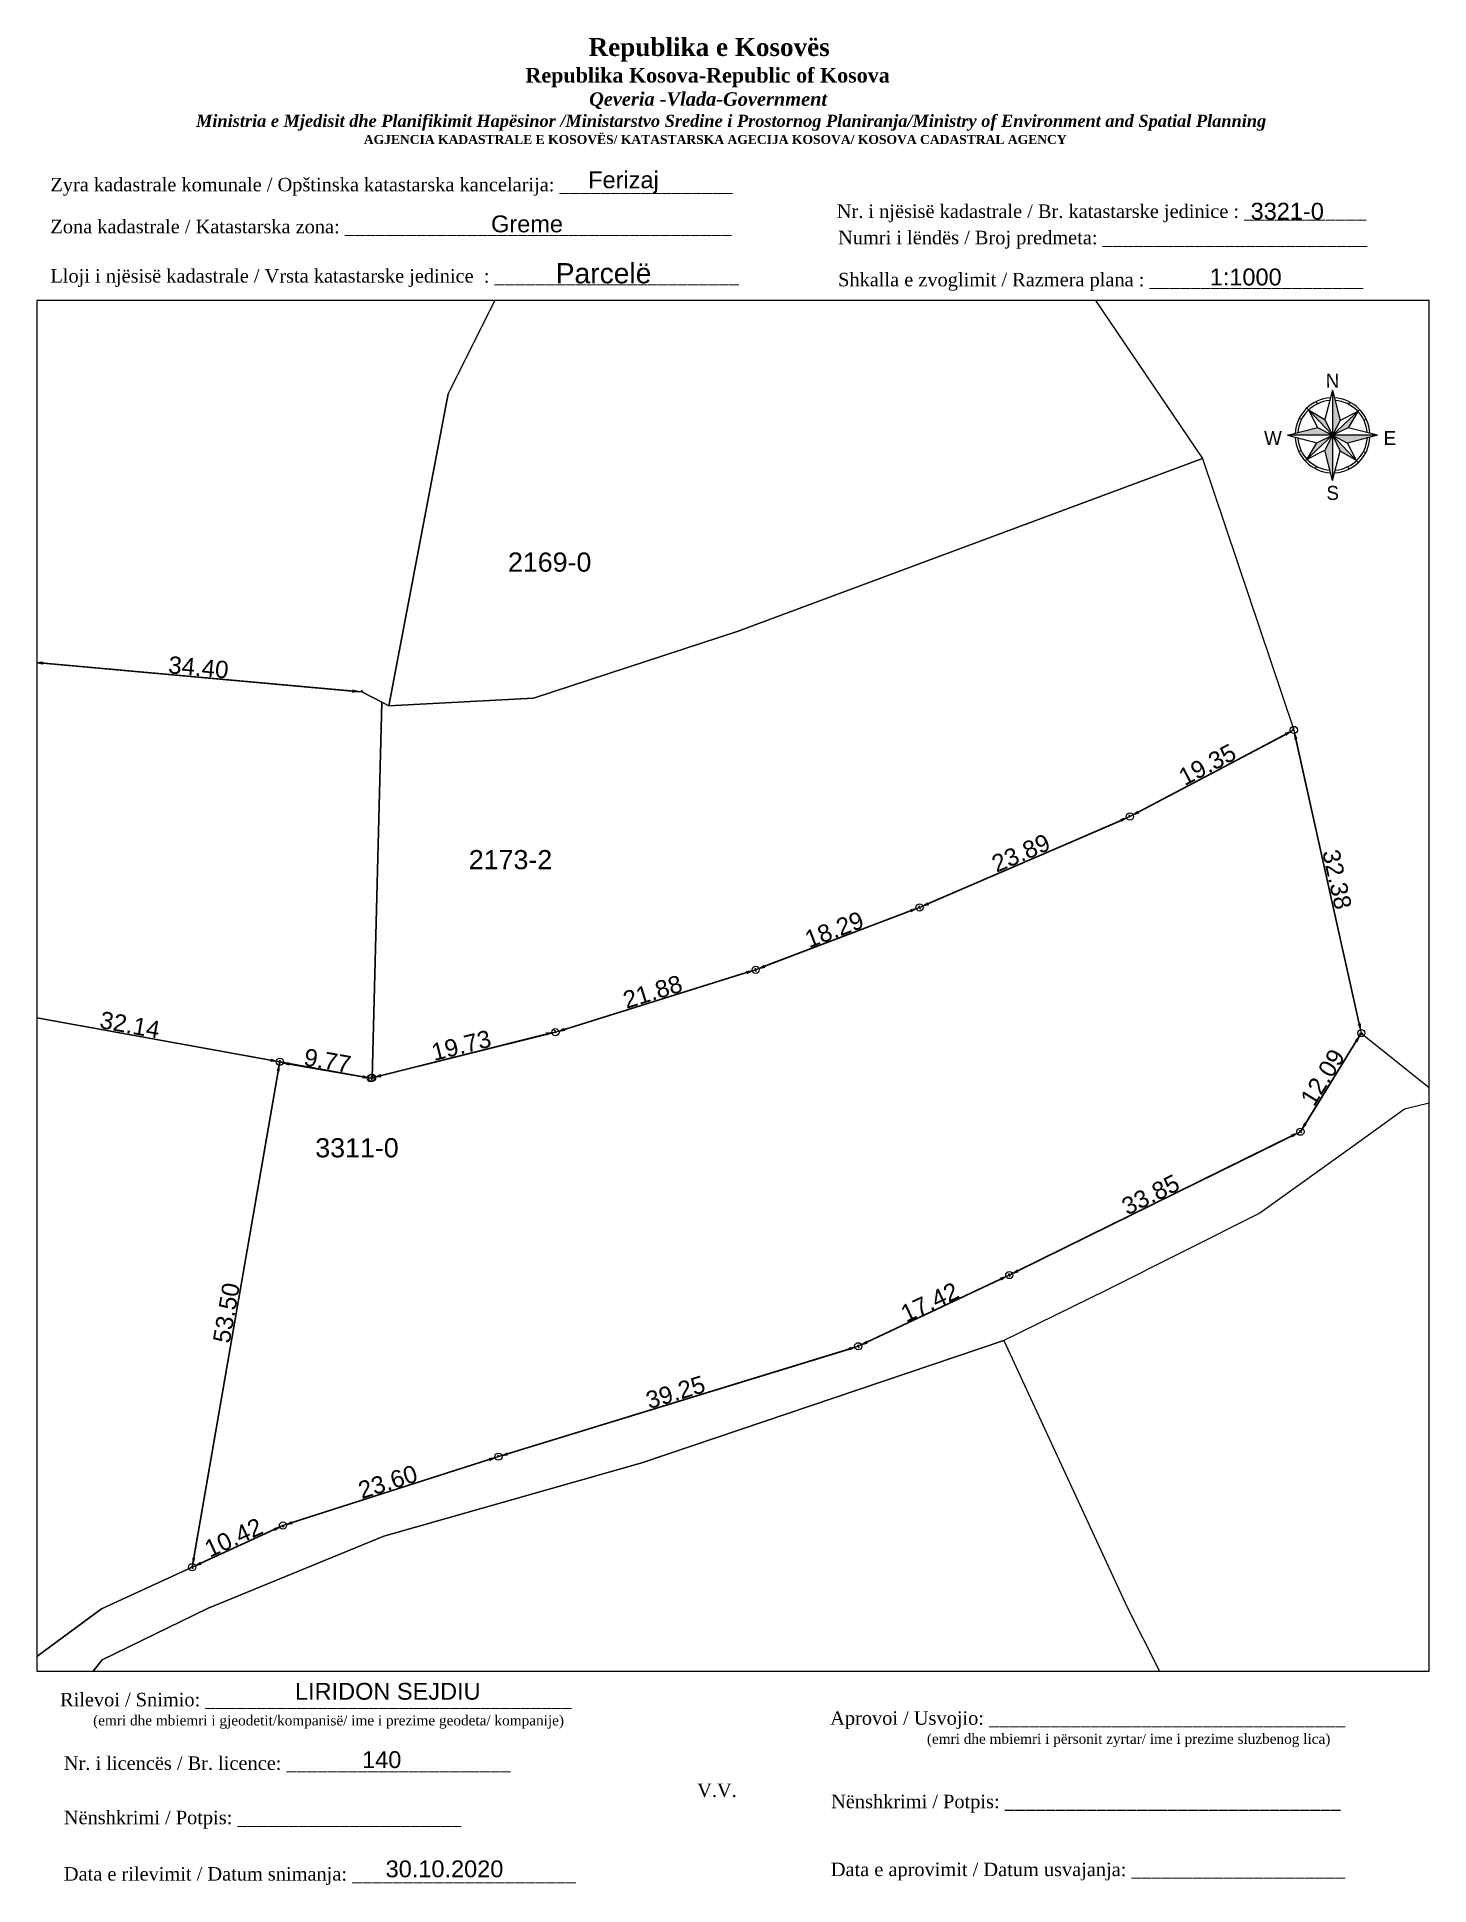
# Paper-space layout 'Manuali-2171' of a CAD drawing. Header units: metres, sheet in millimetres. Extents: x 1 to 208, y 2 to 276.
# The model-space entities are those that its viewports show. They can reach past a viewport. Long polylines and large blocks are cut down to what shows.
import ezdxf
from ezdxf.enums import TextEntityAlignment as Align

# ---------------------------------------------------------------- set-up
doc = ezdxf.new("R2010")
doc.units = ezdxf.units.M
doc.header["$PDMODE"] = 32
doc.header["$PDSIZE"] = 0.75
doc.layers.get('0').update_dxf_attribs({"lineweight": 0})
doc.layers.get('Defpoints').update_dxf_attribs({"lineweight": 0})
for name, color, linetype, lineweight in [('Dimensionet', 7, 'Continuous', 0), ('Korniza e jashtme', 7, 'Continuous', 0), ('Nr-Kojshi', 251, 'Continuous', 0), ('Parc-Baz', 7, 'Continuous', 0), ('Parc-Kojshi', 251, 'Continuous', 0)]:
    doc.layers.add(name, color=color, linetype=linetype, lineweight=lineweight)
doc.styles.add('North Arrow Text', font='BOD_R.TTF', dxfattribs={"height": 0.1})
doc.styles.get("Standard").update_dxf_attribs({"font": 'arial.ttf'})
doc.dimstyles.get("Standard").update_dxf_attribs({"dimtxt": 1.8, "dimasz": 1, "dimexe": 0.18, "dimexo": 0.0625, "dimgap": 0.09, "dimtad": 1, "dimzin": 0, "dimdsep": 46, "dimtxsty": 'Standard', "dimcen": 0, "dimadec": 0, "dimazin": 0, "dimtfac": 1, "dimtofl": 0, "dimtmove": 0, "dimatfit": 3, "dimfxl": 1, "dimtolj": 1, "dimtzin": 0, "dimarcsym": 0})

# ---------------------------------------------------------------- blocks, each defined once
blk = doc.blocks.new('*U58')
at = {"linetype": 'ByBlock', "lineweight": -2}
h = blk.add_hatch(color=0, dxfattribs=at)
h.paths.add_polyline_path([(0, 263), (0, 0), (45, 87)])
h.paths.add_polyline_path([(148, 140), (0, 0), (92, 44)])
h.paths.add_polyline_path([(263, 0), (0, 0), (87, -45)])
h.paths.add_polyline_path([(0, 0), (44, -92), (140, -148)])
h.paths.add_polyline_path([(0, 0), (-45, -87), (0, -263)])
h.paths.add_polyline_path([(0, 0), (-92, -44), (-148, -140)])
h.paths.add_polyline_path([(-87, 45), (-263, 0), (0, 0)])
h.paths.add_polyline_path([(-44, 92), (-140, 148), (0, 0)])
at = {"color": 0, "linetype": 'ByBlock', "lineweight": -2}
for points in [[(0, 263), (-44, 92)], [(0, 263), (0, -263)], [(0, 263), (45, 87)], [(0, 0), (-150, 159)], [(-140, 148), (-87, 45)], [(-140, 148), (-44, 92)], [(-95, 197), (-89, 184)], [(0, 0), (159, 150)], [(148, 140), (45, 87)], [(148, 140), (92, 44)], [(101, 194), (94, 181)], [(-263, 0), (-87, 45)], [(263, 0), (-263, 0)], [(-194, 101), (-181, 94)], [(-87, 45), (0, 0)], [(-44, 92), (0, 0)], [(45, 87), (0, 0)], [(92, 44), (0, 0)], [(263, 0), (87, -45)], [(263, 0), (92, 44)], [(197, 95), (184, 89)], [(-263, 0), (-92, -44)], [(-197, -95), (-184, -89)], [(0, 0), (-159, -150)], [(-148, -140), (-92, -44)], [(-148, -140), (-45, -87)], [(-92, -44), (0, 0)], [(0, 0), (-45, -87)], [(0, -263), (-45, -87)], [(0, 0), (150, -159)], [(0, 0), (87, -45)], [(0, 0), (44, -92)], [(0, -263), (44, -92)], [(140, -148), (44, -92)], [(140, -148), (87, -45)], [(181, -94), (194, -101)], [(-94, -181), (-101, -194)], [(89, -184), (95, -197)]]:
    blk.add_lwpolyline(points, dxfattribs=at)
for radius, start, end in [(219, 93.0968, 177.1068), (219, 3.0968, 87.1068), (204, 94.4452, 175.7584), (204, 4.4452, 85.7584), (219, 183.0968, 267.1068), (204, 184.4452, 265.7584), (219, 273.0968, 357.1068), (204, 274.4452, 355.7584)]:
    blk.add_arc((0, 0), radius, start, end, dxfattribs=at)
at = {"color": 0, "linetype": 'ByBlock', "lineweight": -2, "style": 'North Arrow Text'}
for s, p in [('N', (0, 254)), ('W', (-348, -82)), ('E', (335, -81)), ('S', (1, -402))]:
    blk.add_text(s, height=81.9, rotation=0.1018, dxfattribs=at).set_placement(p, align=Align.BOTTOM_CENTER)
blk = doc.blocks.new('*D62')
at = {"layer": 'Defpoints', "color": 0, "transparency": 16777216}
for p in [(7512386.74, 4687397.15, 632.63), (7512386.74, 4687397.15), (7512420.99, 4687394.07, 630.19)]:
    blk.add_point(p, dxfattribs=at)
at = {"layer": 'Dimensionet', "color": 0, "lineweight": -2, "transparency": 16777216}
for p, q in [((7512386.74, 4687397.21), (7512386.75, 4687397.33)), ((7512420, 4687394.16), (7512387.73, 4687397.06)), ((7512421, 4687394.13), (7512421.01, 4687394.25))]:
    blk.add_line(p, q, dxfattribs=at)
at = {"layer": 'Dimensionet', "color": 0, "transparency": 16777216}
for points in [[(7512387.75, 4687397.23), (7512387.72, 4687396.9), (7512386.74, 4687397.15)], [(7512420.01, 4687394.33), (7512419.98, 4687393.99), (7512420.99, 4687394.07)]]:
    blk.add_solid(points, dxfattribs=at)
at = {"layer": 'Dimensionet', "color": 0, "transparency": 16777216, "insert": (7512403.96, 4687396.62), "char_height": 1.8, "attachment_point": 5, "rotation": 354.8611}
blk.add_mtext('\\A1;34.40', dxfattribs=at)
blk = doc.blocks.new('*D63')
at = {"layer": 'Defpoints', "color": 0, "transparency": 16777216}
for p in [(7512347.85, 4687406.85, 634.13), (7512386.74, 4687397.15, 632.63), (7512386.74, 4687397.15)]:
    blk.add_point(p, dxfattribs=at)
at = {"layer": 'Dimensionet', "color": 0, "lineweight": -2, "transparency": 16777216}
for p, q in [((7512347.83, 4687406.79), (7512347.8, 4687406.68)), ((7512348.82, 4687406.61), (7512385.77, 4687397.39)), ((7512386.72, 4687397.09), (7512386.69, 4687396.98))]:
    blk.add_line(p, q, dxfattribs=at)
at = {"layer": 'Dimensionet', "color": 0, "transparency": 16777216}
for points in [[(7512348.86, 4687406.77), (7512348.78, 4687406.45), (7512347.85, 4687406.85)], [(7512385.81, 4687397.55), (7512385.73, 4687397.23), (7512386.74, 4687397.15)]]:
    blk.add_solid(points, dxfattribs=at)
at = {"layer": 'Dimensionet', "color": 0, "transparency": 16777216, "insert": (7512367.54, 4687402.98), "char_height": 1.8, "attachment_point": 5, "rotation": 345.9921}
blk.add_mtext('\\A1;40.08', dxfattribs=at)
blk = doc.blocks.new('*D67')
at = {"layer": 'Defpoints', "color": 0, "transparency": 16777216}
for p in [(7512380.82, 4687361.2), (7512412.44, 4687355.49), (7512412.44, 4687355.49)]:
    blk.add_point(p, dxfattribs=at)
at = {"layer": 'Dimensionet', "color": 0, "lineweight": -2, "transparency": 16777216}
for p, q in [((7512380.83, 4687361.26), (7512380.85, 4687361.38)), ((7512381.8, 4687361.02), (7512411.46, 4687355.67)), ((7512412.45, 4687355.55), (7512412.47, 4687355.67))]:
    blk.add_line(p, q, dxfattribs=at)
at = {"layer": 'Dimensionet', "color": 0, "transparency": 16777216}
for points in [[(7512381.83, 4687361.19), (7512381.77, 4687360.86), (7512380.82, 4687361.2)], [(7512411.49, 4687355.83), (7512411.43, 4687355.51), (7512412.44, 4687355.49)]]:
    blk.add_solid(points, dxfattribs=at)
at = {"layer": 'Dimensionet', "color": 0, "transparency": 16777216, "insert": (7512396.81, 4687359.34), "char_height": 1.8, "attachment_point": 5, "rotation": 349.7677}
blk.add_mtext('\\A1;32.14', dxfattribs=at)
blk = doc.blocks.new('*D68')
at = {"layer": 'Defpoints', "color": 0, "transparency": 16777216}
for p in [(7512412.44, 4687355.49), (7512422.06, 4687353.76), (7512422.07, 4687353.82)]:
    blk.add_point(p, dxfattribs=at)
at = {"layer": 'Dimensionet', "color": 0, "lineweight": -2, "transparency": 16777216}
for p, q in [((7512412.43, 4687355.43), (7512412.4, 4687355.26)), ((7512413.42, 4687355.26), (7512421.07, 4687353.93)), ((7512422.06, 4687353.75), (7512422.03, 4687353.58))]:
    blk.add_line(p, q, dxfattribs=at)
at = {"layer": 'Dimensionet', "color": 0, "transparency": 16777216}
for points in [[(7512413.45, 4687355.43), (7512413.39, 4687355.1), (7512412.43, 4687355.44)], [(7512421.1, 4687354.09), (7512421.04, 4687353.77), (7512422.06, 4687353.76)]]:
    blk.add_solid(points, dxfattribs=at)
at = {"layer": 'Dimensionet', "color": 0, "transparency": 16777216, "insert": (7512417.42, 4687355.59), "char_height": 1.8, "attachment_point": 5, "rotation": 350.1143}
blk.add_mtext('\\A1;9.77', dxfattribs=at)
blk = doc.blocks.new('*D69')
at = {"layer": 'Defpoints', "color": 0, "transparency": 16777216}
for p in [(7512412.44, 4687355.49), (7512403.3, 4687302.78), (7512403.3, 4687302.78)]:
    blk.add_point(p, dxfattribs=at)
at = {"layer": 'Dimensionet', "color": 0, "lineweight": -2, "transparency": 16777216}
for p, q in [((7512412.27, 4687354.51), (7512403.47, 4687303.77)), ((7512412.38, 4687355.5), (7512412.27, 4687355.52)), ((7512403.24, 4687302.79), (7512403.13, 4687302.81))]:
    blk.add_line(p, q, dxfattribs=at)
at = {"layer": 'Dimensionet', "color": 0, "transparency": 16777216}
for points in [[(7512412.11, 4687354.54), (7512412.44, 4687354.48), (7512412.44, 4687355.49)], [(7512403.31, 4687303.8), (7512403.64, 4687303.74), (7512403.3, 4687302.78)]]:
    blk.add_solid(points, dxfattribs=at)
at = {"layer": 'Dimensionet', "color": 0, "transparency": 16777216, "insert": (7512406.88, 4687329.31), "char_height": 1.8, "attachment_point": 5, "rotation": 80.1635}
blk.add_mtext('\\A1;53.50', dxfattribs=at)
blk = doc.blocks.new('*D70')
at = {"layer": 'Defpoints', "color": 0, "transparency": 16777216}
for p in [(7512412.77, 4687307.12), (7512412.77, 4687307.12), (7512403.3, 4687302.78)]:
    blk.add_point(p, dxfattribs=at)
at = {"layer": 'Dimensionet', "color": 0, "lineweight": -2, "transparency": 16777216}
for p, q in [((7512404.21, 4687303.2), (7512411.86, 4687306.71)), ((7512412.8, 4687307.07), (7512412.85, 4687306.96)), ((7512403.33, 4687302.73), (7512403.38, 4687302.62))]:
    blk.add_line(p, q, dxfattribs=at)
at = {"layer": 'Dimensionet', "color": 0, "transparency": 16777216}
for points in [[(7512411.8, 4687306.86), (7512411.93, 4687306.55), (7512412.77, 4687307.12)], [(7512404.14, 4687303.35), (7512404.28, 4687303.05), (7512403.3, 4687302.78)]]:
    blk.add_solid(points, dxfattribs=at)
at = {"layer": 'Dimensionet', "color": 0, "transparency": 16777216, "insert": (7512407.62, 4687305.87), "char_height": 1.8, "attachment_point": 5, "rotation": 24.6165}
blk.add_mtext('\\A1;10.42', dxfattribs=at)
blk = doc.blocks.new('*D71')
at = {"layer": 'Defpoints', "color": 0, "transparency": 16777216}
for p in [(7512435.25, 4687314.31), (7512435.25, 4687314.31), (7512412.77, 4687307.12)]:
    blk.add_point(p, dxfattribs=at)
at = {"layer": 'Dimensionet', "color": 0, "lineweight": -2, "transparency": 16777216}
for p, q in [((7512413.73, 4687307.43), (7512434.3, 4687314.01)), ((7512435.23, 4687314.37), (7512435.2, 4687314.48)), ((7512412.79, 4687307.06), (7512412.83, 4687306.95))]:
    blk.add_line(p, q, dxfattribs=at)
at = {"layer": 'Dimensionet', "color": 0, "transparency": 16777216}
for points in [[(7512434.25, 4687314.17), (7512434.35, 4687313.85), (7512435.25, 4687314.31)], [(7512413.68, 4687307.59), (7512413.78, 4687307.27), (7512412.77, 4687307.12)]]:
    blk.add_solid(points, dxfattribs=at)
at = {"layer": 'Dimensionet', "color": 0, "transparency": 16777216, "insert": (7512423.71, 4687311.68), "char_height": 1.8, "attachment_point": 5, "rotation": 17.734}
blk.add_mtext('\\A1;23.60', dxfattribs=at)
blk = doc.blocks.new('*D72')
at = {"layer": 'Defpoints', "color": 0, "transparency": 16777216}
for p in [(7512472.78, 4687325.82), (7512472.78, 4687325.82), (7512435.25, 4687314.31)]:
    blk.add_point(p, dxfattribs=at)
at = {"layer": 'Dimensionet', "color": 0, "lineweight": -2, "transparency": 16777216}
for p, q in [((7512436.21, 4687314.61), (7512471.83, 4687325.53)), ((7512472.76, 4687325.88), (7512472.73, 4687325.99)), ((7512435.24, 4687314.37), (7512435.2, 4687314.48))]:
    blk.add_line(p, q, dxfattribs=at)
at = {"layer": 'Dimensionet', "color": 0, "transparency": 16777216}
for points in [[(7512471.78, 4687325.69), (7512471.88, 4687325.37), (7512472.78, 4687325.82)], [(7512436.16, 4687314.76), (7512436.26, 4687314.45), (7512435.25, 4687314.31)]]:
    blk.add_solid(points, dxfattribs=at)
at = {"layer": 'Dimensionet', "color": 0, "transparency": 16777216, "insert": (7512453.72, 4687321.03), "char_height": 1.8, "attachment_point": 5, "rotation": 17.0492}
blk.add_mtext('\\A1;39.25', dxfattribs=at)
blk = doc.blocks.new('*D73')
at = {"layer": 'Defpoints', "color": 0, "transparency": 16777216}
for p in [(7512488.54, 4687333.25), (7512488.54, 4687333.25), (7512472.78, 4687325.82)]:
    blk.add_point(p, dxfattribs=at)
at = {"layer": 'Dimensionet', "color": 0, "lineweight": -2, "transparency": 16777216}
for p, q in [((7512488.57, 4687333.19), (7512488.62, 4687333.09)), ((7512473.69, 4687326.25), (7512487.64, 4687332.82)), ((7512472.81, 4687325.76), (7512472.86, 4687325.66))]:
    blk.add_line(p, q, dxfattribs=at)
at = {"layer": 'Dimensionet', "color": 0, "transparency": 16777216}
for points in [[(7512487.57, 4687332.97), (7512487.71, 4687332.67), (7512488.54, 4687333.25)], [(7512473.62, 4687326.4), (7512473.76, 4687326.1), (7512472.78, 4687325.82)]]:
    blk.add_solid(points, dxfattribs=at)
at = {"layer": 'Dimensionet', "color": 0, "transparency": 16777216, "insert": (7512480.24, 4687330.43), "char_height": 1.8, "attachment_point": 5, "rotation": 25.2384}
blk.add_mtext('\\A1;17.42', dxfattribs=at)
blk = doc.blocks.new('*D74')
at = {"layer": 'Defpoints', "color": 0, "transparency": 16777216}
for p in [(7512518.91, 4687348.2), (7512518.91, 4687348.2), (7512488.54, 4687333.25)]:
    blk.add_point(p, dxfattribs=at)
at = {"layer": 'Dimensionet', "color": 0, "lineweight": -2, "transparency": 16777216}
for p, q in [((7512489.44, 4687333.69), (7512518.02, 4687347.76)), ((7512518.89, 4687348.26), (7512518.83, 4687348.36)), ((7512488.52, 4687333.31), (7512488.46, 4687333.41))]:
    blk.add_line(p, q, dxfattribs=at)
at = {"layer": 'Dimensionet', "color": 0, "transparency": 16777216}
for points in [[(7512517.94, 4687347.91), (7512518.09, 4687347.61), (7512518.91, 4687348.2)], [(7512489.37, 4687333.84), (7512489.51, 4687333.54), (7512488.54, 4687333.25)]]:
    blk.add_solid(points, dxfattribs=at)
at = {"layer": 'Dimensionet', "color": 0, "transparency": 16777216, "insert": (7512503.28, 4687341.63), "char_height": 1.8, "attachment_point": 5, "rotation": 26.2078}
blk.add_mtext('\\A1;33.85', dxfattribs=at)
blk = doc.blocks.new('*D75')
at = {"layer": 'Defpoints', "color": 0, "transparency": 16777216}
for p in [(7512525.27, 4687358.49), (7512525.27, 4687358.49), (7512518.91, 4687348.2)]:
    blk.add_point(p, dxfattribs=at)
at = {"layer": 'Dimensionet', "color": 0, "lineweight": -2, "transparency": 16777216}
for p, q in [((7512525.32, 4687358.46), (7512525.42, 4687358.39)), ((7512519.44, 4687349.05), (7512524.74, 4687357.64)), ((7512518.97, 4687348.17), (7512519.07, 4687348.1))]:
    blk.add_line(p, q, dxfattribs=at)
at = {"layer": 'Dimensionet', "color": 0, "transparency": 16777216}
for points in [[(7512524.6, 4687357.72), (7512524.88, 4687357.55), (7512525.27, 4687358.49)], [(7512519.3, 4687349.14), (7512519.58, 4687348.96), (7512518.91, 4687348.2)]]:
    blk.add_solid(points, dxfattribs=at)
at = {"layer": 'Dimensionet', "color": 0, "transparency": 16777216, "insert": (7512521.23, 4687353.87), "char_height": 1.8, "attachment_point": 5, "rotation": 58.3065}
blk.add_mtext('\\A1;12.09', dxfattribs=at)
blk = doc.blocks.new('*D76')
at = {"layer": 'Defpoints', "color": 0, "transparency": 16777216}
for p in [(7512518.22, 4687390.1), (7512518.22, 4687390.1), (7512525.27, 4687358.49)]:
    blk.add_point(p, dxfattribs=at)
at = {"layer": 'Dimensionet', "color": 0, "lineweight": -2, "transparency": 16777216}
for p, q in [((7512518.16, 4687390.08), (7512518.05, 4687390.06)), ((7512525.05, 4687359.46), (7512518.44, 4687389.12)), ((7512525.2, 4687358.47), (7512525.09, 4687358.45))]:
    blk.add_line(p, q, dxfattribs=at)
at = {"layer": 'Dimensionet', "color": 0, "transparency": 16777216}
for points in [[(7512518.6, 4687389.16), (7512518.28, 4687389.08), (7512518.22, 4687390.1)], [(7512525.21, 4687359.5), (7512524.89, 4687359.43), (7512525.27, 4687358.49)]]:
    blk.add_solid(points, dxfattribs=at)
at = {"layer": 'Dimensionet', "color": 0, "transparency": 16777216, "insert": (7512522.73, 4687374.51), "char_height": 1.8, "attachment_point": 5, "rotation": 282.5595}
blk.add_mtext('\\A1;32.38', dxfattribs=at)
blk = doc.blocks.new('*D77')
at = {"layer": 'Defpoints', "color": 0, "transparency": 16777216}
for p in [(7512518.22, 4687390.1), (7512501.11, 4687381.07), (7512501.11, 4687381.07)]:
    blk.add_point(p, dxfattribs=at)
at = {"layer": 'Dimensionet', "color": 0, "lineweight": -2, "transparency": 16777216}
for p, q in [((7512517.34, 4687389.63), (7512502, 4687381.53)), ((7512518.19, 4687390.15), (7512518.14, 4687390.26)), ((7512501.08, 4687381.12), (7512501.03, 4687381.23))]:
    blk.add_line(p, q, dxfattribs=at)
at = {"layer": 'Dimensionet', "color": 0, "transparency": 16777216}
for points in [[(7512517.26, 4687389.78), (7512517.42, 4687389.48), (7512518.22, 4687390.1)], [(7512501.92, 4687381.68), (7512502.08, 4687381.39), (7512501.11, 4687381.07)]]:
    blk.add_solid(points, dxfattribs=at)
at = {"layer": 'Dimensionet', "color": 0, "transparency": 16777216, "insert": (7512509.2, 4687386.48), "char_height": 1.8, "attachment_point": 5, "rotation": 27.8207}
blk.add_mtext('\\A1;19.35', dxfattribs=at)
blk = doc.blocks.new('*D78')
at = {"layer": 'Defpoints', "color": 0, "transparency": 16777216}
for p in [(7512501.11, 4687381.07), (7512479.18, 4687371.59), (7512479.18, 4687371.59)]:
    blk.add_point(p, dxfattribs=at)
at = {"layer": 'Dimensionet', "color": 0, "lineweight": -2, "transparency": 16777216}
for p, q in [((7512501.09, 4687381.13), (7512501.04, 4687381.23)), ((7512500.2, 4687380.67), (7512480.1, 4687371.99)), ((7512479.16, 4687371.65), (7512479.11, 4687371.75))]:
    blk.add_line(p, q, dxfattribs=at)
at = {"layer": 'Dimensionet', "color": 0, "transparency": 16777216}
for points in [[(7512500.13, 4687380.82), (7512500.26, 4687380.52), (7512501.11, 4687381.07)], [(7512480.04, 4687372.14), (7512480.17, 4687371.83), (7512479.18, 4687371.59)]]:
    blk.add_solid(points, dxfattribs=at)
at = {"layer": 'Dimensionet', "color": 0, "transparency": 16777216, "insert": (7512489.75, 4687377.26), "char_height": 1.8, "attachment_point": 5, "rotation": 23.3759}
blk.add_mtext('\\A1;23.89', dxfattribs=at)
blk = doc.blocks.new('*D79')
at = {"layer": 'Defpoints', "color": 0, "transparency": 16777216}
for p in [(7512479.18, 4687371.59), (7512462.08, 4687365.09), (7512462.08, 4687365.09)]:
    blk.add_point(p, dxfattribs=at)
at = {"layer": 'Dimensionet', "color": 0, "lineweight": -2, "transparency": 16777216}
for p, q in [((7512479.21, 4687371.53), (7512479.25, 4687371.42)), ((7512478.25, 4687371.23), (7512463.02, 4687365.45)), ((7512462.11, 4687365.03), (7512462.15, 4687364.92))]:
    blk.add_line(p, q, dxfattribs=at)
at = {"layer": 'Dimensionet', "color": 0, "transparency": 16777216}
for points in [[(7512478.19, 4687371.39), (7512478.31, 4687371.08), (7512479.18, 4687371.59)], [(7512462.96, 4687365.6), (7512463.08, 4687365.29), (7512462.08, 4687365.09)]]:
    blk.add_solid(points, dxfattribs=at)
at = {"layer": 'Dimensionet', "color": 0, "transparency": 16777216, "insert": (7512470.28, 4687369.28), "char_height": 1.8, "attachment_point": 5, "rotation": 20.8097}
blk.add_mtext('\\A1;18.29', dxfattribs=at)
blk = doc.blocks.new('*D80')
at = {"layer": 'Defpoints', "color": 0, "transparency": 16777216}
for p in [(7512462.08, 4687365.09), (7512441.19, 4687358.57), (7512441.19, 4687358.57)]:
    blk.add_point(p, dxfattribs=at)
at = {"layer": 'Dimensionet', "color": 0, "lineweight": -2, "transparency": 16777216}
for p, q in [((7512461.13, 4687364.79), (7512442.15, 4687358.87)), ((7512462.07, 4687365.15), (7512462.03, 4687365.26)), ((7512441.18, 4687358.63), (7512441.14, 4687358.74))]:
    blk.add_line(p, q, dxfattribs=at)
at = {"layer": 'Dimensionet', "color": 0, "transparency": 16777216}
for points in [[(7512461.08, 4687364.95), (7512461.18, 4687364.63), (7512462.08, 4687365.09)], [(7512442.1, 4687359.03), (7512442.2, 4687358.71), (7512441.19, 4687358.57)]]:
    blk.add_solid(points, dxfattribs=at)
at = {"layer": 'Dimensionet', "color": 0, "transparency": 16777216, "insert": (7512451.34, 4687362.79), "char_height": 1.8, "attachment_point": 5, "rotation": 17.332}
blk.add_mtext('\\A1;21.88', dxfattribs=at)
blk = doc.blocks.new('*D81')
at = {"layer": 'Defpoints', "color": 0, "transparency": 16777216}
for p in [(7512441.19, 4687358.57), (7512422.04, 4687353.81), (7512422.06, 4687353.76)]:
    blk.add_point(p, dxfattribs=at)
at = {"layer": 'Dimensionet', "color": 0, "lineweight": -2, "transparency": 16777216}
for p, q in [((7512440.21, 4687358.38), (7512423.01, 4687354.05)), ((7512441.18, 4687358.63), (7512441.14, 4687358.8)), ((7512422.04, 4687353.82), (7512422, 4687353.98))]:
    blk.add_line(p, q, dxfattribs=at)
at = {"layer": 'Dimensionet', "color": 0, "transparency": 16777216}
for points in [[(7512440.17, 4687358.54), (7512440.25, 4687358.22), (7512441.18, 4687358.62)], [(7512422.97, 4687354.22), (7512423.05, 4687353.89), (7512422.04, 4687353.81)]]:
    blk.add_solid(points, dxfattribs=at)
at = {"layer": 'Dimensionet', "color": 0, "transparency": 16777216, "insert": (7512431.37, 4687357.2), "char_height": 1.8, "attachment_point": 5, "rotation": 14.1152}
blk.add_mtext('\\A1;19.73', dxfattribs=at)

msp = doc.modelspace()

# ---------------------------------------------------------------- linework, layer by layer
at = {"layer": 'Parc-Baz', "flags": 128}
msp.add_lwpolyline([(7512350.171, 4687542.927), (7512368.959, 4687538.087), (7512413.478, 4687526.886), (7512451.85, 4687497.209), (7512447.816, 4687479.167), (7512444.856, 4687454.888), (7512430.02, 4687425.144), (7512423.833, 4687392.596), (7512423.087, 4687392.984), (7512420.995, 4687394.07), (7512386.736, 4687397.151), (7512341.557, 4687408.422), (7512312.558, 4687414.07), (7512264.278, 4687425.894), (7512258.843, 4687429.217), (7512284.349, 4687463.922), (7512301.587, 4687492.345), (7512305.925, 4687502.688), (7512316.079, 4687529.299), (7512350.171, 4687542.927)], dxfattribs=at)
msp.add_lwpolyline([(7512380.816, 4687361.202), (7512343.958, 4687370.528), (7512336.426, 4687372.433), (7512289.957, 4687386.834), (7512276.575, 4687392.517), (7512235.519, 4687409.955), (7512245.989, 4687417.244), (7512258.843, 4687429.217), (7512264.278, 4687425.894), (7512312.558, 4687414.07), (7512341.557, 4687408.422), (7512386.736, 4687397.151), (7512420.995, 4687394.07), (7512423.087, 4687392.984), (7512422.066, 4687353.816), (7512421.925, 4687353.781), (7512412.443, 4687355.493)], close=True, dxfattribs=at)
at = {"layer": 'Parc-Kojshi', "flags": 128}
for points in [[(7512451.85, 4687497.209), (7512457.776, 4687488.516), (7512465.436, 4687479.826), (7512488.595, 4687448.107), (7512508.694, 4687418.397), (7512460.265, 4687400.399), (7512438.925, 4687393.43), (7512423.833, 4687392.596), (7512430.02, 4687425.144), (7512444.856, 4687454.888), (7512447.816, 4687479.167), (7512451.85, 4687497.209)], [(7512422.066, 4687353.816), (7512423.087, 4687392.984), (7512423.833, 4687392.596), (7512438.925, 4687393.43), (7512460.265, 4687400.399), (7512508.694, 4687418.397), (7512518.224, 4687390.097), (7512501.114, 4687381.068), (7512479.184, 4687371.589), (7512462.084, 4687365.09), (7512441.195, 4687358.571), (7512422.066, 4687353.816)], [(7512403.304, 4687302.784), (7512412.443, 4687355.493), (7512421.925, 4687353.781), (7512422.066, 4687353.816), (7512441.195, 4687358.571), (7512462.084, 4687365.09), (7512479.184, 4687371.589), (7512501.114, 4687381.068), (7512518.224, 4687390.097), (7512525.266, 4687358.488), (7512518.913, 4687348.199), (7512488.543, 4687333.25), (7512472.783, 4687325.821), (7512435.254, 4687314.312), (7512412.774, 4687307.123), (7512403.304, 4687302.784)], [(7512412.443, 4687355.493), (7512403.304, 4687302.784), (7512393.834, 4687298.444), (7512386.294, 4687292.854), (7512384.585, 4687289.839), (7512380.994, 4687289.362), (7512363.682, 4687306.856), (7512352.783, 4687316.738), (7512339.085, 4687331.365), (7512334.865, 4687334.574), (7512343.958, 4687370.528), (7512380.816, 4687361.202), (7512412.443, 4687355.493)], [(7512525.266, 4687358.488), (7512533.873, 4687351.568), (7512529.753, 4687350.538), (7512524.393, 4687346.659), (7512514.683, 4687339.689), (7512498.693, 4687331.69), (7512487.963, 4687326.43), (7512450.204, 4687313.662), (7512423.284, 4687306.023), (7512404.894, 4687298.484), (7512393.924, 4687293.114), (7512386.874, 4687284.455)], [(7512386.294, 4687292.854), (7512393.834, 4687298.444), (7512403.304, 4687302.784), (7512412.774, 4687307.123), (7512435.254, 4687314.312), (7512472.783, 4687325.821), (7512488.543, 4687333.25), (7512518.913, 4687348.199), (7512525.266, 4687358.488)], [(7512386.874, 4687284.455), (7512393.924, 4687293.114), (7512404.894, 4687298.484), (7512423.284, 4687306.023), (7512450.204, 4687313.662), (7512487.963, 4687326.43), (7512500.83, 4687298.62), (7512506.35, 4687287.69)]]:
    msp.add_lwpolyline(points, dxfattribs=at)
at = {"layer": 'Parc-Kojshi'}
for p in [(7512518.224, 4687390.097), (7512501.114, 4687381.068), (7512479.184, 4687371.589), (7512462.084, 4687365.09), (7512441.195, 4687358.571), (7512525.266, 4687358.488), (7512412.443, 4687355.493), (7512421.925, 4687353.781), (7512422.066, 4687353.816), (7512518.913, 4687348.199), (7512488.543, 4687333.25), (7512472.783, 4687325.821), (7512435.254, 4687314.312), (7512412.774, 4687307.123), (7512403.304, 4687302.784), (7512403.304, 4687302.784)]:
    msp.add_point(p, dxfattribs=at)

# ---------------------------------------------------------------- texts
at = {"layer": 'Nr-Kojshi'}
for s, p in [('2169-0', (7512436.246, 4687406.604)), ('2173-2', (7512432.161, 4687375.573)), ('3311-0', (7512416.147, 4687345.523))]:
    msp.add_text(s, height=2, dxfattribs=at).set_placement(p)

# ---------------------------------------------------------------- dimensions: what is measured, and where the dimension line sits
at = {"layer": 'Dimensionet', "color": 5}
for p1, p2, distance, picture, middle in [((7512347.847, 4687406.853, 634.131), (7512386.736, 4687397.151, 632.629), 0, '*D63', (7512367.536, 4687402.981)), ((7512420.995, 4687394.07, 630.194), (7512386.736, 4687397.151, 632.629), 0, '*D62', (7512403.956, 4687396.616)), ((7512518.224, 4687390.097), (7512501.114, 4687381.068), 0, '*D77', (7512509.198, 4687386.475)), ((7512525.266, 4687358.488), (7512518.224, 4687390.097), 0, '*D76', (7512522.73, 4687374.512)), ((7512501.114, 4687381.068), (7512479.184, 4687371.589), 0, '*D78', (7512489.748, 4687377.255)), ((7512479.184, 4687371.589), (7512462.084, 4687365.09), 0, '*D79', (7512470.276, 4687369.283)), ((7512462.084, 4687365.09), (7512441.195, 4687358.571), 0, '*D80', (7512451.339, 4687362.794)), ((7512380.816, 4687361.202), (7512412.443, 4687355.493), 0, '*D67', (7512396.809, 4687359.341)), ((7512441.195, 4687358.571), (7512422.056, 4687353.758), -0.054, '*D81', (7512431.366, 4687357.196)), ((7512518.913, 4687348.199), (7512525.266, 4687358.488), 0, '*D75', (7512521.231, 4687353.874)), ((7512412.443, 4687355.493), (7512422.066, 4687353.816), -0.059, '*D68', (7512417.418, 4687355.591)), ((7512412.443, 4687355.493), (7512403.304, 4687302.784), 0, '*D69', (7512406.879, 4687329.311)), ((7512488.543, 4687333.25), (7512518.913, 4687348.199), 0, '*D74', (7512503.282, 4687341.63)), ((7512472.783, 4687325.821), (7512488.543, 4687333.25), 0, '*D73', (7512480.239, 4687330.434)), ((7512435.254, 4687314.312), (7512472.783, 4687325.821), 0, '*D72', (7512453.722, 4687321.032)), ((7512412.774, 4687307.123), (7512435.254, 4687314.312), 0, '*D71', (7512423.706, 4687311.679)), ((7512403.304, 4687302.784), (7512412.774, 4687307.123), 0, '*D70', (7512407.619, 4687305.871))]:
    dim = msp.add_aligned_dim(p1=p1, p2=p2, distance=distance, dimstyle='Standard', dxfattribs=at)
    dim.commit()
    dim.dimension.update_dxf_attribs({"geometry": picture, "text_midpoint": middle})

psp = doc.layouts.new('Manuali-2171')

# ---------------------------------------------------------------- block references
at = {"xscale": 0.0254, "yscale": 0.0254, "zscale": 0.0254}
psp.add_blockref('*U58', (193.3, 216.93), dxfattribs=at)

# ---------------------------------------------------------------- texts
for s, insert, char_height, width, attachment_point in [('\\pi77.297;{\\fBook Antiqua|b1|i0|c0|p18;\\H1.333x;Republika e Kosovës\\fTimes New Roman|b1|i0|c0|p18;\\P\\pi67.927;\\fBook Antiqua|b1|i0|c0|p18;\\H0.8125x;Republika Kosova-Republic of Kosova\\fTimes New Roman|b1|i0|c0|p18;\\P\\pi77.378;\\fBook Antiqua|b1|i1|c0|p18;\\H0.9233x;Qeveria -Vlada-Government \\P\\pi13.032,l6,t23.033;\\fTimes New Roman|b1|i1|c0|p18;\\H0.9x;Ministria e Mjedisit dhe Planifikimit Hapësinor /Ministarstvo Sredine i Prostornog Planiranja/Ministry of Environment and Spatial Planning\\P\\pi43.931,l0,tz;\\fBook Antiqua|b1|i0|c0|p18;\\H0.7406x;AGJENCIA KADASTRALE E KOSOVËS/ KATASTARSKA AGECIJA KOSOVA/ KOSOVA CADASTRAL AGENCY}', (5.57, 275.89), 2, 191.8237, 1), ('{\\fTimes New Roman|b0|i0|c0|p18;Zyra kadastrale komunale / Opštinska katastarska kancelarija: _________________}', (2.98, 255.14), 2, 100.6873, 1), ('Ferizaj', (88.05, 254.47), 2.5, 9.9735, 5), ('Greme', (73.73, 248.29), 2.5, 41.1507, 5), ('{\\fTimes New Roman|b0|i0|c0|p18;Nr. i njësisë kadastrale / Br. katastarske jedinice : ____________}', (119.71, 251.19), 2, 79.9484, 1), ('3321-0', (186.58, 250.17), 2.5, 34.8474, 5), ('{\\fTimes New Roman|b0|i0|c0|p18;Zona kadastrale / Katastarska zona: ______________________________________}', (2.98, 248.91), 2, 100.6873, 1), ('{\\fTimes New Roman|b0|i0|c0|p18;Numri i lëndës / Broj predmeta: __________________________}', (119.91, 247.28), 2, 79.9484, 1), ('{\\fTimes New Roman|b0|i0|c0|p18;Lloji i njësisë kadastrale / Vrsta katastarske jedinice  : ________________________}', (2.98, 241.59), 2, 100.6873, 1), ('Parcelë', (85.09, 240.96), 3, 28.8529, 5), ('1:1000', (180.41, 240.41), 2.5, 10.1784, 5), ('{\\fTimes New Roman|b0|i0|c0|p18;Shkalla e zvoglimit / Razmera plana : _____________________}', (119.91, 241.04), 2, 79.9484, 1), ('{\\fTimes New Roman|b0|i0|c0|p18;Rilevoi / Snimio: ____________________________________\\P     \\H0.75x;(emri dhe mbiemri i gjeodetit/kompanisë/ ime i prezime geodeta/ kompanije)}', (42.38, 27.65), 2, 74.7958, 5), ('LIRIDON SEJDIU', (53.06, 30.53), 2.5, 27.1816, 5), ('{\\fTimes New Roman|b0|i0|c0|p18; Aprovoi / Usvojio: ___________________________________\\P                    \\H0.75x;(emri dhe mbiemri i përsonit zyrtar/ ime i prezime sluzbenog lica)}', (117.98, 27.58), 2, 83.344, 1), ('{\\fTimes New Roman|b0|i0|c0|p18;Nr. i licencës / Br. licence: ______________________\\P                                }', (4.98, 20.89), 2, 83.344, 1), ('140', (52.16, 20.39), 2.5, 5.3971, 5), ('{\\fTimes New Roman|b0|i0|c0|p18;V.V.                                 }', (101.92, 15.84), 2, 5.7076, 5), ('{\\fTimes New Roman|b0|i0|c0|p18; Nënshkrimi / Potpis: _________________________________}', (118.12, 15.2), 2, 83.344, 1), ('{\\fTimes New Roman|b0|i0|c0|p18;Nënshkrimi / Potpis: ______________________\\P                                 }', (4.98, 12.82), 2, 83.344, 1), ('{\\fTimes New Roman|b0|i0|c0|p18;Data e rilevimit / Datum snimanja: ______________________\\P                                 }', (4.98, 4.45), 2, 83.344, 1), ('30.10.2020', (61.48, 4.18), 2.5, 21.186, 5), ('{\\fTimes New Roman|b0|i0|c0|p18; Data e aprovimit / Datum usvajanja: _____________________}', (118.07, 5.12), 2, 83.344, 1)]:
    psp.add_mtext(s, dxfattribs=dict(insert=insert, char_height=char_height, width=width, attachment_point=attachment_point))

# ---------------------------------------------------------------- viewports
at = {"layer": 'Korniza e jashtme', "view_target_point": (7512309.534, 4693564.827)}
psp.add_viewport(center=(104.31, 135.25), size=(206.65, 203.4046), view_center_point=(150.189, -6201.404), view_height=142.94303, dxfattribs=at)

doc.saveas('drawing.dxf')
